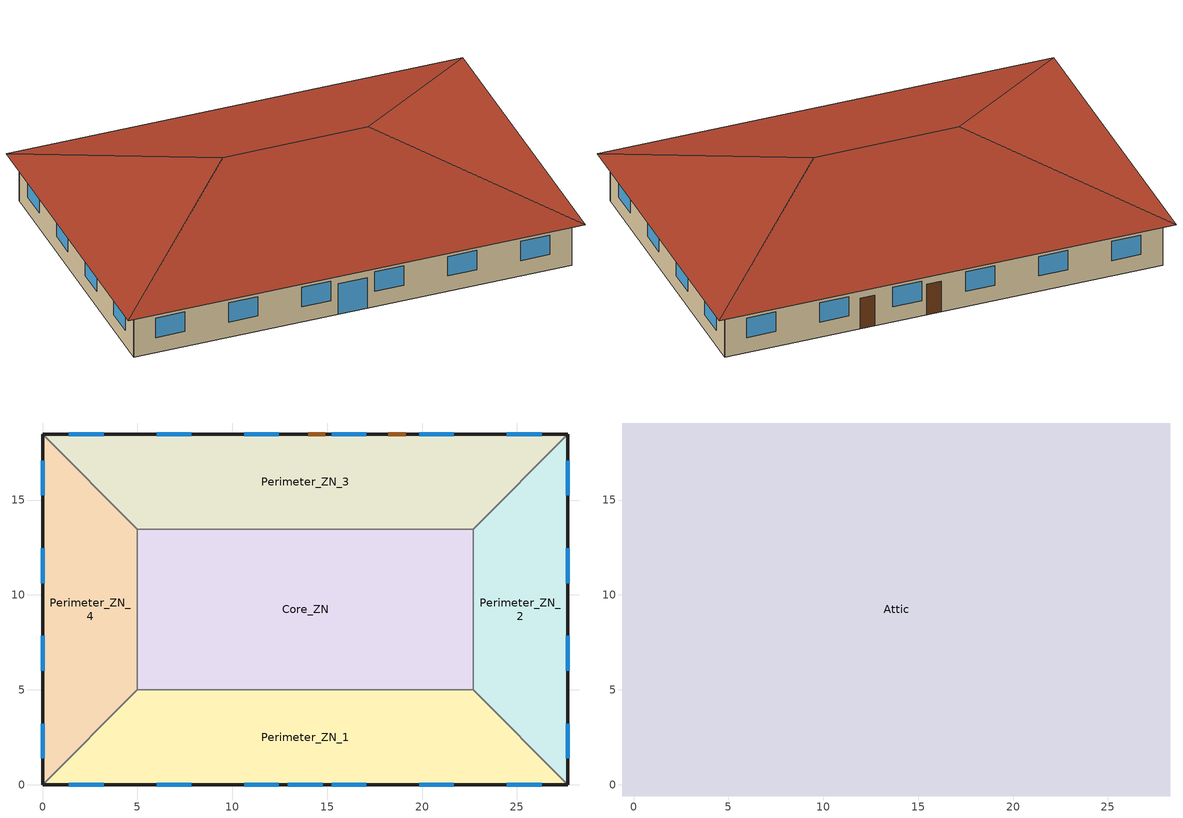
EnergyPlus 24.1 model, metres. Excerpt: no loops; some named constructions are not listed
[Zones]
Core_ZN
 floor adiabatic (Core_ZN_floor_Ffactor): 5,13.46 22.69,13.46 22.69,5 5,5 z0
 wall to Perimeter_ZN_1 (int_wall): 5,5 22.69,5 z0:3.05
 wall to Perimeter_ZN_2 (int_wall): 22.69,5 22.69,13.46 z0:3.05
 wall to Perimeter_ZN_3 (int_wall): 22.69,13.46 5,13.46 z0:3.05
 wall to Perimeter_ZN_4 (int_wall): 5,13.46 5,5 z0:3.05
Perimeter_ZN_1
 floor ground (Perimeter_ZN_1_floor_Ffactor): 27.69,0 0,0 5,5 22.69,5 z0
 wall outside (nonres_ext_wall_grd): 0,0 27.69,0 z0:3.05
 wall to Perimeter_ZN_4 (int_wall): 5,5 0,0 z0:3.05
 wall to Perimeter_ZN_2 (int_wall): 27.69,0 22.69,5 z0:3.05
 window (Window_U_0.57_SHGC_South_0.39): 1.39,0 3.22,0 / 6.01,0 7.84,0 / 10.62,0 12.45,0 / 15.24,0 17.07,0 / 19.85,0 21.68,0 / 24.47,0 26.3,0 z1.07:2.42; 12.93,0 14.76,0 z0:2.13
Perimeter_ZN_2
 floor ground (Perimeter_ZN_2_floor_Ffactor): 22.69,13.46 27.69,18.46 27.69,0 22.69,5 z0
 wall outside (nonres_ext_wall_grd): 27.69,0 27.69,18.46 z0:3.05
 wall to Perimeter_ZN_3 (int_wall): 27.69,18.46 22.69,13.46 z0:3.05
 window (Window_U_0.57_SHGC_East_0.39): 27.69,15.24 27.69,17.07 / 27.69,10.62 27.69,12.45 / 27.69,6.01 27.69,7.84 / 27.69,1.39 27.69,3.22 z1.07:2.42
Perimeter_ZN_3
 floor ground (Perimeter_ZN_3_floor_Ffactor): 5,13.46 0,18.46 27.69,18.46 22.69,13.46 z0
 wall outside (nonres_ext_wall_grd): 27.69,18.46 0,18.46 z0:3.05
 wall to Perimeter_ZN_4 (int_wall): 0,18.46 5,13.46 z0:3.05
 window (Window_U_0.57_SHGC_North_0.39): 26.3,18.46 24.47,18.46 / 21.68,18.46 19.85,18.46 / 17.07,18.46 15.24,18.46 / 12.45,18.46 10.62,18.46 / 7.84,18.46 6.01,18.46 / 3.22,18.46 1.39,18.46 z1.07:2.42
 door (Swinging Door_con): 14.91,18.46 14,18.46 / 19.13,18.46 18.22,18.46 z0:2.13
Perimeter_ZN_4
 floor ground (Perimeter_ZN_4_floor_Ffactor): 5,5 0,0 0,18.46 5,13.46 z0
 wall outside (nonres_ext_wall_grd): 0,18.46 0,0 z0:3.05
 window (Window_U_0.57_SHGC_West_0.39): 0,3.22 0,1.39 / 0,7.84 0,6.01 / 0,12.45 0,10.62 / 0,17.07 0,15.24 z1.07:2.42
Attic
 floor outside (ext_soffit_floor): -0.6,19.06 0,18.46 0,0 -0.6,-0.6 z3.05; 0,0 27.69,0 28.29,-0.6 -0.6,-0.6 z3.05; 28.29,19.06 28.29,-0.6 27.69,0 27.69,18.46 z3.05; -0.6,19.06 28.29,19.06 27.69,18.46 0,18.46 z3.05
 floor to Perimeter_ZN_1 (nonres_roof_floor): 0,0 5,5 22.69,5 27.69,0 z3.05
 floor to Perimeter_ZN_4 (nonres_roof_floor): 5,13.46 5,5 0,0 0,18.46 z3.05
 floor to Perimeter_ZN_2 (nonres_roof_floor): 22.69,5 22.69,13.46 27.69,18.46 27.69,0 z3.05
 floor to Core_ZN (nonres_roof_floor): 5,13.46 22.69,13.46 22.69,5 5,5 z3.05
 floor to Perimeter_ZN_3 (nonres_roof_floor): 0,18.46 27.69,18.46 22.69,13.46 5,13.46 z3.05
 roof outside (AtticRoofDeck): 28.29,19.06,3.05 -0.6,19.06,3.05 9.23,9.23,6.33 18.46,9.23,6.33; -0.6,19.06,3.05 -0.6,-0.6,3.05 9.23,9.23,6.33; 28.29,-0.6,3.05 28.29,19.06,3.05 18.46,9.23,6.33; -0.6,-0.6,3.05 28.29,-0.6,3.05 18.46,9.23,6.33 9.23,9.23,6.33
[SizingPeriod:DesignDay] Day of Month=21; Dry-Bulb Temperature Range Modifier Type=DefaultMultipliers; Barometric Pressure {Pa}=100439; Rain Indicator=No; Snow Indicator=No; Daylight Saving Time Indicator=No
Name | Month | Day Type | Maximum Dry-Bulb Temperature {C} | Daily Dry-Bulb Temperature Range {deltaC} | Humidity Condition Type | Wetbulb or DewPoint at Maximum Dry-Bulb {C} | Wind Speed {m/s} | Wind Direction {deg} | Solar Model Indicator | Sky Clearness | Daily Wet-Bulb Temperature Range {deltaC} | ASHRAE Clear Sky Optical Depth for Beam Irradiance (taub) | ASHRAE Clear Sky Optical Depth for Diffuse Irradiance (taud) | Enthalpy at Maximum Dry-Bulb {J/kg}
Gwangju Ann Htg Wind 99.6% Condns WS=>MCDB | 1 | WinterDesignDay | 2.2 | 0 | Wetbulb | 2.2 | 7.2 | 50 | ASHRAEClearSky | 0
Gwangju Ann Htg Wind 99% Condns WS=>MCDB | 1 | WinterDesignDay | 0.9 | 0 | Wetbulb | 0.9 | 6.1 | 50 | ASHRAEClearSky | 0
Gwangju Ann Clg .4% Condns DB=>MWB | 8 | SummerDesignDay | 33 | 8.2 | Wetbulb | 25.5 | 2.9 | 230 | ASHRAETau2017 |  | 2.5 | 0.561 | 1.97
Gwangju Ann Clg 1% Condns DB=>MWB | 8 | SummerDesignDay | 31.8 | 8.2 | Wetbulb | 24.9 | 2.9 | 230 | ASHRAETau2017 |  | 2.5 | 0.561 | 1.97
Gwangju Ann Clg 2% Condns DB=>MWB | 8 | SummerDesignDay | 30.6 | 8.2 | Wetbulb | 24.2 | 2.9 | 230 | ASHRAETau2017 |  | 2.5 | 0.561 | 1.97
Gwangju Ann Clg .4% Condns WB=>MDB | 8 | SummerDesignDay | 30.2 | 6.9 | Wetbulb | 26.9 | 2.9 | 230 | ASHRAETau2017 |  | 2.6 | 0.561 | 1.97
Gwangju Ann Clg 1% Condns WB=>MDB | 8 | SummerDesignDay | 29.7 | 6.9 | Wetbulb | 26.1 | 2.9 | 230 | ASHRAETau2017 |  | 2.6 | 0.561 | 1.97
Gwangju Ann Clg 2% Condns WB=>MDB | 8 | SummerDesignDay | 29.1 | 6.9 | Wetbulb | 25.5 | 2.9 | 230 | ASHRAETau2017 |  | 2.6 | 0.561 | 1.97
Gwangju Ann Clg .4% Condns DP=>MDB | 8 | SummerDesignDay | 28.6 | 6.6 | Dewpoint | 26.1 | 2.9 | 230 | ASHRAETau2017 |  |  | 0.561 | 1.97
Gwangju Ann Clg 1% Condns DP=>MDB | 8 | SummerDesignDay | 28 | 6.6 | Dewpoint | 25.2 | 2.9 | 230 | ASHRAETau2017 |  |  | 0.561 | 1.97
Gwangju Ann Clg 2% Condns DP=>MDB | 8 | SummerDesignDay | 27.7 | 6.6 | Dewpoint | 24.5 | 2.9 | 230 | ASHRAETau2017 |  |  | 0.561 | 1.97
Gwangju Ann Clg .4% Condns Enth=>MDB | 8 | SummerDesignDay | 30.2 | 6.6 | Enthalpy |  | 2.9 | 230 | ASHRAETau2017 |  |  | 0.561 | 1.97 | 85100
Gwangju Ann Clg 1% Condns Enth=>MDB | 8 | SummerDesignDay | 30 | 6.6 | Enthalpy |  | 2.9 | 230 | ASHRAETau2017 |  |  | 0.561 | 1.97 | 81800
Gwangju Ann Clg 2% Condns Enth=>MDB | 8 | SummerDesignDay | 29.2 | 6.6 | Enthalpy |  | 2.9 | 230 | ASHRAETau2017 |  |  | 0.561 | 1.97 | 79100
Gwangju January .4% Condns DB=>MCWB | 1 | SummerDesignDay | 12.8 | 7.1 | Wetbulb | 9.3 | 1.9 | 230 | ASHRAETau2017 |  |  | 0.446 | 1.936
Gwangju February .4% Condns DB=>MCWB | 2 | SummerDesignDay | 16.9 | 8.4 | Wetbulb | 12.6 | 2 | 230 | ASHRAETau2017 |  |  | 0.486 | 1.876
Gwangju March .4% Condns DB=>MCWB | 3 | SummerDesignDay | 20.9 | 9.8 | Wetbulb | 12.2 | 2.1 | 230 | ASHRAETau2017 |  |  | 0.558 | 1.731
Gwangju April .4% Condns DB=>MCWB | 4 | SummerDesignDay | 26.3 | 10.6 | Wetbulb | 16.4 | 2.2 | 230 | ASHRAETau2017 |  |  | 0.576 | 1.74
Gwangju May .4% Condns DB=>MCWB | 5 | SummerDesignDay | 29.8 | 10.1 | Wetbulb | 17.8 | 2.2 | 230 | ASHRAETau2017 |  |  | 0.592 | 1.751
Gwangju June .4% Condns DB=>MCWB | 6 | SummerDesignDay | 31.5 | 8 | Wetbulb | 20.6 | 2.1 | 230 | ASHRAETau2017 |  |  | 0.655 | 1.693
Gwangju July .4% Condns DB=>MCWB | 7 | SummerDesignDay | 34.8 | 6.1 | Wetbulb | 26 | 2.5 | 230 | ASHRAETau2017 |  |  | 0.61 | 1.847
Gwangju August .4% Condns DB=>MCWB | 8 | SummerDesignDay | 34.8 | 6.6 | Wetbulb | 26.1 | 2.2 | 230 | ASHRAETau2017 |  |  | 0.561 | 1.97
Gwangju September .4% Condns DB=>MCWB | 9 | SummerDesignDay | 31.5 | 7.8 | Wetbulb | 23.4 | 1.9 | 230 | ASHRAETau2017 |  |  | 0.497 | 2.082
Gwangju October .4% Condns DB=>MCWB | 10 | SummerDesignDay | 26.5 | 9.2 | Wetbulb | 18.4 | 1.6 | 230 | ASHRAETau2017 |  |  | 0.47 | 2.021
Gwangju November .4% Condns DB=>MCWB | 11 | SummerDesignDay | 21.9 | 8.6 | Wetbulb | 16.3 | 1.6 | 230 | ASHRAETau2017 |  |  | 0.456 | 1.988
Gwangju December .4% Condns DB=>MCWB | 12 | SummerDesignDay | 15.1 | 7.5 | Wetbulb | 10.7 | 1.7 | 230 | ASHRAETau2017 |  |  | 0.445 | 1.949
Gwangju January 2% Condns DB=>MCWB | 1 | SummerDesignDay | 9.9 | 7.1 | Wetbulb | 5.8 | 1.9 | 230 | ASHRAETau2017 |  |  | 0.446 | 1.936
Gwangju February 2% Condns DB=>MCWB | 2 | SummerDesignDay | 13.6 | 8.4 | Wetbulb | 9 | 2 | 230 | ASHRAETau2017 |  |  | 0.486 | 1.876
Gwangju March 2% Condns DB=>MCWB | 3 | SummerDesignDay | 18.2 | 9.8 | Wetbulb | 10.8 | 2.1 | 230 | ASHRAETau2017 |  |  | 0.558 | 1.731
Gwangju April 2% Condns DB=>MCWB | 4 | SummerDesignDay | 24 | 10.6 | Wetbulb | 15.2 | 2.2 | 230 | ASHRAETau2017 |  |  | 0.576 | 1.74
Gwangju May 2% Condns DB=>MCWB | 5 | SummerDesignDay | 27.9 | 10.1 | Wetbulb | 17.2 | 2.2 | 230 | ASHRAETau2017 |  |  | 0.592 | 1.751
Gwangju June 2% Condns DB=>MCWB | 6 | SummerDesignDay | 29.9 | 8 | Wetbulb | 20.5 | 2.1 | 230 | ASHRAETau2017 |  |  | 0.655 | 1.693
Gwangju July 2% Condns DB=>MCWB | 7 | SummerDesignDay | 33 | 6.1 | Wetbulb | 25.7 | 2.5 | 230 | ASHRAETau2017 |  |  | 0.61 | 1.847
Gwangju August 2% Condns DB=>MCWB | 8 | SummerDesignDay | 33.3 | 6.6 | Wetbulb | 25.7 | 2.2 | 230 | ASHRAETau2017 |  |  | 0.561 | 1.97
Gwangju September 2% Condns DB=>MCWB | 9 | SummerDesignDay | 29.7 | 7.8 | Wetbulb | 22.5 | 1.9 | 230 | ASHRAETau2017 |  |  | 0.497 | 2.082
Gwangju October 2% Condns DB=>MCWB | 10 | SummerDesignDay | 24.8 | 9.2 | Wetbulb | 17.2 | 1.6 | 230 | ASHRAETau2017 |  |  | 0.47 | 2.021
Gwangju November 2% Condns DB=>MCWB | 11 | SummerDesignDay | 19.5 | 8.6 | Wetbulb | 14.2 | 1.6 | 230 | ASHRAETau2017 |  |  | 0.456 | 1.988
Gwangju December 2% Condns DB=>MCWB | 12 | SummerDesignDay | 12.6 | 7.5 | Wetbulb | 8.4 | 1.7 | 230 | ASHRAETau2017 |  |  | 0.445 | 1.949
Gwangju January 5% Condns DB=>MCWB | 1 | SummerDesignDay | 8 | 9.3 | Wetbulb | 4.5 | 1.9 | 230 | ASHRAETau2017 |  | 6 | 0.446 | 1.936
Gwangju February 5% Condns DB=>MCWB | 2 | SummerDesignDay | 11.5 | 11.4 | Wetbulb | 6.9 | 2 | 230 | ASHRAETau2017 |  | 7 | 0.486 | 1.876
Gwangju March 5% Condns DB=>MCWB | 3 | SummerDesignDay | 16.2 | 12.8 | Wetbulb | 10.3 | 2.1 | 230 | ASHRAETau2017 |  | 6.7 | 0.558 | 1.731
Gwangju April 5% Condns DB=>MCWB | 4 | SummerDesignDay | 22.2 | 13.6 | Wetbulb | 13.9 | 2.2 | 230 | ASHRAETau2017 |  | 6 | 0.576 | 1.74
Gwangju May 5% Condns DB=>MCWB | 5 | SummerDesignDay | 26.3 | 13 | Wetbulb | 16.8 | 2.2 | 230 | ASHRAETau2017 |  | 4.9 | 0.592 | 1.751
Gwangju June 5% Condns DB=>MCWB | 6 | SummerDesignDay | 28.8 | 10.6 | Wetbulb | 20.4 | 2.1 | 230 | ASHRAETau2017 |  | 3.5 | 0.655 | 1.693
Gwangju July 5% Condns DB=>MCWB | 7 | SummerDesignDay | 31.7 | 8 | Wetbulb | 25.2 | 2.5 | 230 | ASHRAETau2017 |  | 2.5 | 0.61 | 1.847
Gwangju August 5% Condns DB=>MCWB | 8 | SummerDesignDay | 32.2 | 8.2 | Wetbulb | 25.4 | 2.2 | 230 | ASHRAETau2017 |  | 2.5 | 0.561 | 1.97
Gwangju September 5% Condns DB=>MCWB | 9 | SummerDesignDay | 28.4 | 9.1 | Wetbulb | 21.8 | 1.9 | 230 | ASHRAETau2017 |  | 3.2 | 0.497 | 2.082
Gwangju October 5% Condns DB=>MCWB | 10 | SummerDesignDay | 23.4 | 10.9 | Wetbulb | 16.6 | 1.6 | 230 | ASHRAETau2017 |  | 4.4 | 0.47 | 2.021
Gwangju November 5% Condns DB=>MCWB | 11 | SummerDesignDay | 17.7 | 10.7 | Wetbulb | 13.1 | 1.6 | 230 | ASHRAETau2017 |  | 5.8 | 0.456 | 1.988
Gwangju December 5% Condns DB=>MCWB | 12 | SummerDesignDay | 10.8 | 10.2 | Wetbulb | 7.4 | 1.7 | 230 | ASHRAETau2017 |  | 6.7 | 0.445 | 1.949
Gwangju January 10% Condns DB=>MCWB | 1 | SummerDesignDay | 6.4 | 9.3 | Wetbulb | 3.3 | 1.9 | 230 | ASHRAETau2017 |  | 6 | 0.446 | 1.936
Gwangju February 10% Condns DB=>MCWB | 2 | SummerDesignDay | 9.4 | 11.4 | Wetbulb | 5.2 | 2 | 230 | ASHRAETau2017 |  | 7 | 0.486 | 1.876
Gwangju March 10% Condns DB=>MCWB | 3 | SummerDesignDay | 14.4 | 12.8 | Wetbulb | 8.8 | 2.1 | 230 | ASHRAETau2017 |  | 6.7 | 0.558 | 1.731
Gwangju April 10% Condns DB=>MCWB | 4 | SummerDesignDay | 20.2 | 13.6 | Wetbulb | 12.9 | 2.2 | 230 | ASHRAETau2017 |  | 6 | 0.576 | 1.74
Gwangju May 10% Condns DB=>MCWB | 5 | SummerDesignDay | 24.8 | 13 | Wetbulb | 16.4 | 2.2 | 230 | ASHRAETau2017 |  | 4.9 | 0.592 | 1.751
Gwangju June 10% Condns DB=>MCWB | 6 | SummerDesignDay | 27.5 | 10.6 | Wetbulb | 20.2 | 2.1 | 230 | ASHRAETau2017 |  | 3.5 | 0.655 | 1.693
Gwangju July 10% Condns DB=>MCWB | 7 | SummerDesignDay | 30.4 | 8 | Wetbulb | 24.9 | 2.5 | 230 | ASHRAETau2017 |  | 2.5 | 0.61 | 1.847
Gwangju August 10% Condns DB=>MCWB | 8 | SummerDesignDay | 31 | 8.2 | Wetbulb | 24.9 | 2.2 | 230 | ASHRAETau2017 |  | 2.5 | 0.561 | 1.97
Gwangju September 10% Condns DB=>MCWB | 9 | SummerDesignDay | 27.2 | 9.1 | Wetbulb | 21.2 | 1.9 | 230 | ASHRAETau2017 |  | 3.2 | 0.497 | 2.082
Gwangju October 10% Condns DB=>MCWB | 10 | SummerDesignDay | 21.9 | 10.9 | Wetbulb | 16.1 | 1.6 | 230 | ASHRAETau2017 |  | 4.4 | 0.47 | 2.021
Gwangju November 10% Condns DB=>MCWB | 11 | SummerDesignDay | 16.1 | 10.7 | Wetbulb | 11.9 | 1.6 | 230 | ASHRAETau2017 |  | 5.8 | 0.456 | 1.988
Gwangju December 10% Condns DB=>MCWB | 12 | SummerDesignDay | 9.1 | 10.2 | Wetbulb | 5.8 | 1.7 | 230 | ASHRAETau2017 |  | 6.7 | 0.445 | 1.949
Gwangju January .4% Condns WB=>MCDB | 1 | SummerDesignDay | 11.7 | 7.1 | Wetbulb | 10.2 | 1.9 | 230 | ASHRAETau2017 |  |  | 0.446 | 1.936
Gwangju February .4% Condns WB=>MCDB | 2 | SummerDesignDay | 15.7 | 8.4 | Wetbulb | 14.3 | 2 | 230 | ASHRAETau2017 |  |  | 0.486 | 1.876
Gwangju March .4% Condns WB=>MCDB | 3 | SummerDesignDay | 17.2 | 9.8 | Wetbulb | 15 | 2.1 | 230 | ASHRAETau2017 |  |  | 0.558 | 1.731
Gwangju April .4% Condns WB=>MCDB | 4 | SummerDesignDay | 22.7 | 10.6 | Wetbulb | 19.4 | 2.2 | 230 | ASHRAETau2017 |  |  | 0.576 | 1.74
Gwangju May .4% Condns WB=>MCDB | 5 | SummerDesignDay | 25.2 | 10.1 | Wetbulb | 22 | 2.2 | 230 | ASHRAETau2017 |  |  | 0.592 | 1.751
Gwangju June .4% Condns WB=>MCDB | 6 | SummerDesignDay | 26.9 | 8 | Wetbulb | 24.5 | 2.1 | 230 | ASHRAETau2017 |  |  | 0.655 | 1.693
Gwangju July .4% Condns WB=>MCDB | 7 | SummerDesignDay | 30.6 | 6.1 | Wetbulb | 27.9 | 2.5 | 230 | ASHRAETau2017 |  |  | 0.61 | 1.847
Gwangju August .4% Condns WB=>MCDB | 8 | SummerDesignDay | 31.3 | 6.6 | Wetbulb | 27.8 | 2.2 | 230 | ASHRAETau2017 |  |  | 0.561 | 1.97
Gwangju September .4% Condns WB=>MCDB | 9 | SummerDesignDay | 28.2 | 7.8 | Wetbulb | 25.3 | 1.9 | 230 | ASHRAETau2017 |  |  | 0.497 | 2.082
Gwangju October .4% Condns WB=>MCDB | 10 | SummerDesignDay | 24.1 | 9.2 | Wetbulb | 22.1 | 1.6 | 230 | ASHRAETau2017 |  |  | 0.47 | 2.021
Gwangju November .4% Condns WB=>MCDB | 11 | SummerDesignDay | 20.3 | 8.6 | Wetbulb | 17.8 | 1.6 | 230 | ASHRAETau2017 |  |  | 0.456 | 1.988
Gwangju December .4% Condns WB=>MCDB | 12 | SummerDesignDay | 14.2 | 7.5 | Wetbulb | 12 | 1.7 | 230 | ASHRAETau2017 |  |  | 0.445 | 1.949
Gwangju January 2% Condns WB=>MCDB | 1 | SummerDesignDay | 9.2 | 7.1 | Wetbulb | 7 | 1.9 | 230 | ASHRAETau2017 |  |  | 0.446 | 1.936
Gwangju February 2% Condns WB=>MCDB | 2 | SummerDesignDay | 12.4 | 8.4 | Wetbulb | 10.2 | 2 | 230 | ASHRAETau2017 |  |  | 0.486 | 1.876
Gwangju March 2% Condns WB=>MCDB | 3 | SummerDesignDay | 15.9 | 9.8 | Wetbulb | 13.1 | 2.1 | 230 | ASHRAETau2017 |  |  | 0.558 | 1.731
Gwangju April 2% Condns WB=>MCDB | 4 | SummerDesignDay | 21.1 | 10.6 | Wetbulb | 17.2 | 2.2 | 230 | ASHRAETau2017 |  |  | 0.576 | 1.74
Gwangju May 2% Condns WB=>MCDB | 5 | SummerDesignDay | 23 | 10.1 | Wetbulb | 20.1 | 2.2 | 230 | ASHRAETau2017 |  |  | 0.592 | 1.751
Gwangju June 2% Condns WB=>MCDB | 6 | SummerDesignDay | 26 | 8 | Wetbulb | 23.5 | 2.1 | 230 | ASHRAETau2017 |  |  | 0.655 | 1.693
Gwangju July 2% Condns WB=>MCDB | 7 | SummerDesignDay | 30.2 | 6.1 | Wetbulb | 27 | 2.5 | 230 | ASHRAETau2017 |  |  | 0.61 | 1.847
Gwangju August 2% Condns WB=>MCDB | 8 | SummerDesignDay | 30.5 | 6.6 | Wetbulb | 27 | 2.2 | 230 | ASHRAETau2017 |  |  | 0.561 | 1.97
Gwangju September 2% Condns WB=>MCDB | 9 | SummerDesignDay | 27.6 | 7.8 | Wetbulb | 24.5 | 1.9 | 230 | ASHRAETau2017 |  |  | 0.497 | 2.082
Gwangju October 2% Condns WB=>MCDB | 10 | SummerDesignDay | 21.7 | 9.2 | Wetbulb | 19.9 | 1.6 | 230 | ASHRAETau2017 |  |  | 0.47 | 2.021
Gwangju November 2% Condns WB=>MCDB | 11 | SummerDesignDay | 17.8 | 8.6 | Wetbulb | 16 | 1.6 | 230 | ASHRAETau2017 |  |  | 0.456 | 1.988
Gwangju December 2% Condns WB=>MCDB | 12 | SummerDesignDay | 11.8 | 7.5 | Wetbulb | 9.5 | 1.7 | 230 | ASHRAETau2017 |  |  | 0.445 | 1.949
Gwangju January 5% Condns WB=>MCDB | 1 | SummerDesignDay | 7.4 | 8.3 | Wetbulb | 5.2 | 1.9 | 230 | ASHRAETau2017 |  | 8.3 | 0.446 | 1.936
Gwangju February 5% Condns WB=>MCDB | 2 | SummerDesignDay | 10.5 | 9.5 | Wetbulb | 7.4 | 2 | 230 | ASHRAETau2017 |  | 9.5 | 0.486 | 1.876
Gwangju March 5% Condns WB=>MCDB | 3 | SummerDesignDay | 14.9 | 10.3 | Wetbulb | 11.3 | 2.1 | 230 | ASHRAETau2017 |  | 10.3 | 0.558 | 1.731
Gwangju April 5% Condns WB=>MCDB | 4 | SummerDesignDay | 19.5 | 9.6 | Wetbulb | 15.7 | 2.2 | 230 | ASHRAETau2017 |  | 9.6 | 0.576 | 1.74
Gwangju May 5% Condns WB=>MCDB | 5 | SummerDesignDay | 23.3 | 9.2 | Wetbulb | 18.9 | 2.2 | 230 | ASHRAETau2017 |  | 9.2 | 0.592 | 1.751
Gwangju June 5% Condns WB=>MCDB | 6 | SummerDesignDay | 25.5 | 6.6 | Wetbulb | 22.7 | 2.1 | 230 | ASHRAETau2017 |  | 6.6 | 0.655 | 1.693
Gwangju July 5% Condns WB=>MCDB | 7 | SummerDesignDay | 29.7 | 6.9 | Wetbulb | 26.2 | 2.5 | 230 | ASHRAETau2017 |  | 6.9 | 0.61 | 1.847
Gwangju August 5% Condns WB=>MCDB | 8 | SummerDesignDay | 30 | 6.9 | Wetbulb | 26.3 | 2.2 | 230 | ASHRAETau2017 |  | 6.9 | 0.561 | 1.97
Gwangju September 5% Condns WB=>MCDB | 9 | SummerDesignDay | 26.8 | 6.8 | Wetbulb | 23.7 | 1.9 | 230 | ASHRAETau2017 |  | 6.8 | 0.497 | 2.082
Gwangju October 5% Condns WB=>MCDB | 10 | SummerDesignDay | 21.1 | 7.4 | Wetbulb | 18.3 | 1.6 | 230 | ASHRAETau2017 |  | 7.4 | 0.47 | 2.021
Gwangju November 5% Condns WB=>MCDB | 11 | SummerDesignDay | 16.9 | 8.2 | Wetbulb | 14.2 | 1.6 | 230 | ASHRAETau2017 |  | 8.2 | 0.456 | 1.988
Gwangju December 5% Condns WB=>MCDB | 12 | SummerDesignDay | 10.4 | 9 | Wetbulb | 7.7 | 1.7 | 230 | ASHRAETau2017 |  | 9 | 0.445 | 1.949
Gwangju January 10% Condns WB=>MCDB | 1 | SummerDesignDay | 5.8 | 8.3 | Wetbulb | 3.5 | 1.9 | 230 | ASHRAETau2017 |  | 8.3 | 0.446 | 1.936
Gwangju February 10% Condns WB=>MCDB | 2 | SummerDesignDay | 8.9 | 9.5 | Wetbulb | 5.8 | 2 | 230 | ASHRAETau2017 |  | 9.5 | 0.486 | 1.876
Gwangju March 10% Condns WB=>MCDB | 3 | SummerDesignDay | 13.6 | 10.3 | Wetbulb | 9.6 | 2.1 | 230 | ASHRAETau2017 |  | 10.3 | 0.558 | 1.731
Gwangju April 10% Condns WB=>MCDB | 4 | SummerDesignDay | 18.2 | 9.6 | Wetbulb | 14.4 | 2.2 | 230 | ASHRAETau2017 |  | 9.6 | 0.576 | 1.74
Gwangju May 10% Condns WB=>MCDB | 5 | SummerDesignDay | 22.6 | 9.2 | Wetbulb | 17.9 | 2.2 | 230 | ASHRAETau2017 |  | 9.2 | 0.592 | 1.751
Gwangju June 10% Condns WB=>MCDB | 6 | SummerDesignDay | 25.1 | 6.6 | Wetbulb | 21.9 | 2.1 | 230 | ASHRAETau2017 |  | 6.6 | 0.655 | 1.693
Gwangju July 10% Condns WB=>MCDB | 7 | SummerDesignDay | 29.1 | 6.9 | Wetbulb | 25.6 | 2.5 | 230 | ASHRAETau2017 |  | 6.9 | 0.61 | 1.847
Gwangju August 10% Condns WB=>MCDB | 8 | SummerDesignDay | 29.4 | 6.9 | Wetbulb | 25.8 | 2.2 | 230 | ASHRAETau2017 |  | 6.9 | 0.561 | 1.97
Gwangju September 10% Condns WB=>MCDB | 9 | SummerDesignDay | 25.5 | 6.8 | Wetbulb | 22.7 | 1.9 | 230 | ASHRAETau2017 |  | 6.8 | 0.497 | 2.082
Gwangju October 10% Condns WB=>MCDB | 10 | SummerDesignDay | 20.6 | 7.4 | Wetbulb | 17 | 1.6 | 230 | ASHRAETau2017 |  | 7.4 | 0.47 | 2.021
Gwangju November 10% Condns WB=>MCDB | 11 | SummerDesignDay | 15.4 | 8.2 | Wetbulb | 12.6 | 1.6 | 230 | ASHRAETau2017 |  | 8.2 | 0.456 | 1.988
Gwangju December 10% Condns WB=>MCDB | 12 | SummerDesignDay | 8.9 | 9 | Wetbulb | 6.2 | 1.7 | 230 | ASHRAETau2017 |  | 9 | 0.445 | 1.949
[Material] Thermal Absorptance=0.9; Solar Absorptance=0.7
Name | Roughness | Thickness {m} | Conductivity {W/m-K} | Density {kg/m3} | Specific Heat {J/kg-K} | Visible Absorptance
XPS 50mm insulation | Smooth | 0.05 | 0.028 | 35 | 1400 | 0.7
Gypsum board 12.5mm | Smooth | 0.0125 | 0.18 | 900 | 1000 | 0.5
RC 180mm concrete slab | MediumRough | 0.18 | 2.31 | 2300 | 920 | 0.7
Waterproof membrane 4mm | Smooth | 0.004 | 0.19 | 1100 | 1680 | 0.7
Protection mortar 40mm | MediumRough | 0.04 | 1.4 | 2100 | 1000 | 0.7
[Construction]
nonres_roof: Waterproof membrane 4mm, Protection mortar 40mm, XPS 50mm insulation, RC 180mm concrete slab, Gypsum board 12.5mm
